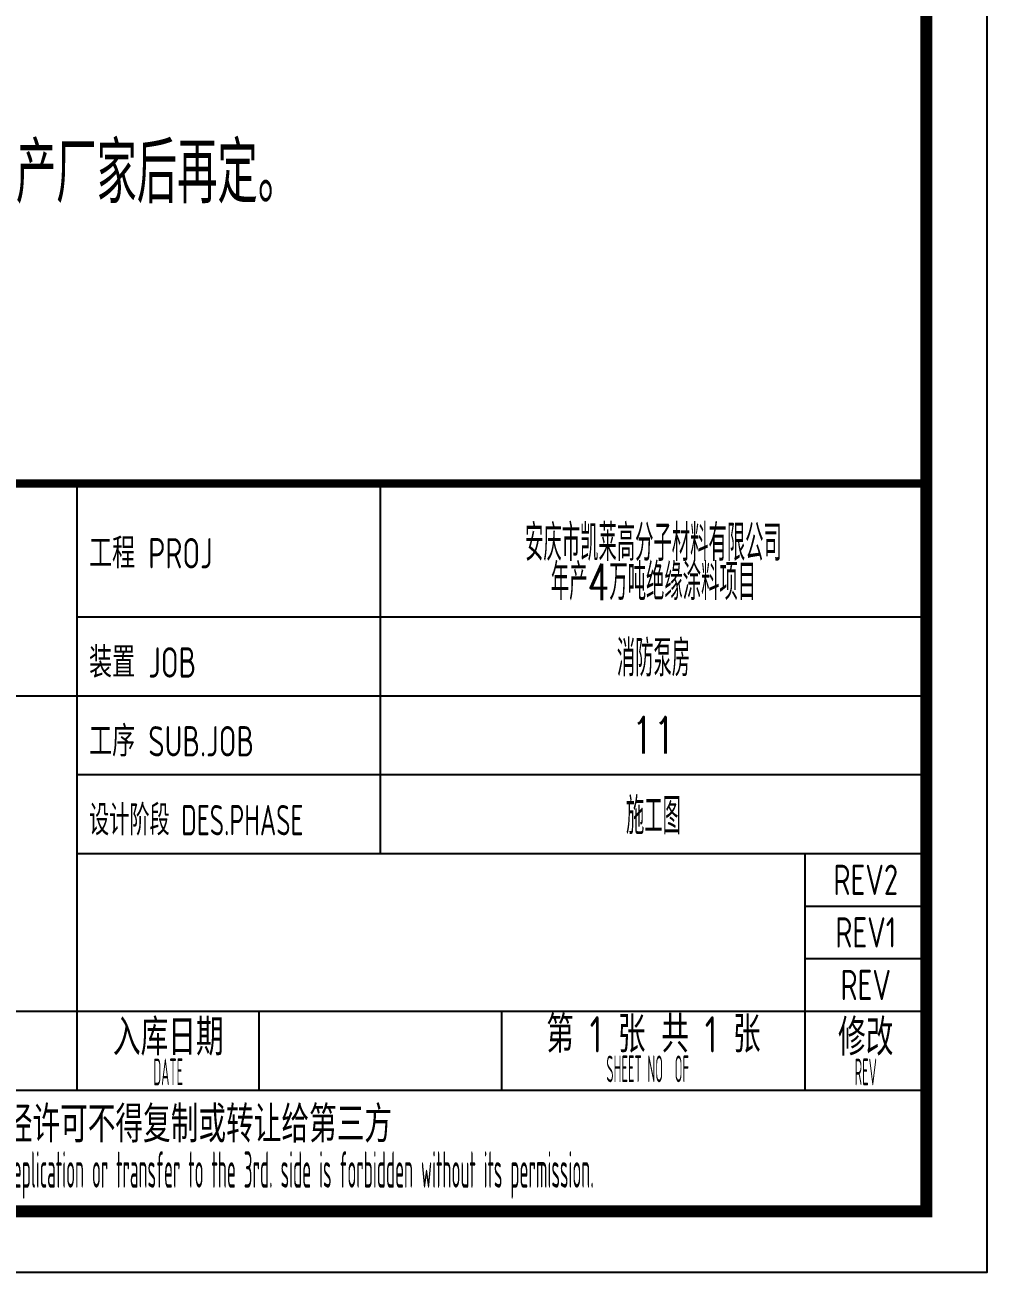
# Model space of a CAD drawing. Extents: x 84552 to 1115094, y -331058 to 102248.
# Drawn here: x 121475 to 125441, y 55935 to 61074 of the extents above; entities that cross this region are included whole.
import ezdxf
from ezdxf.enums import TextEntityAlignment as Align

# ---------------------------------------------------------------- set-up
doc = ezdxf.new("R2010")
doc.units = 0
doc.header["$LTSCALE"] = 1000
doc.header["$MEASUREMENT"] = 0
doc.layers.add('AXIS', color=3, linetype='Continuous')
doc.layers.add('TWT_TITLE', color=7, linetype='Continuous')
doc.styles.add('sceie', font='sceie.shx', dxfattribs={"width": 0.7, "bigfont": 'sceic.shx'})
doc.styles.add('TSSD_REIN', font='simplex.shx', dxfattribs={"width": 0.7, "bigfont": 'gbcbig.shx'})

msp = doc.modelspace()

# ---------------------------------------------------------------- linework, layer by layer
for p, q in [((121690.8, 56684.7), (121690.8, 59184.7)), ((122940.8, 57659.7), (122940.8, 59184.7)), ((125190.8, 56184.7), (125190.8, 59184.7)), ((121690.8, 58634.7), (125190.8, 58634.7)), ((116190.8, 58309.7), (121690.8, 58309.7)), ((121690.8, 58309.7), (125190.8, 58309.7)), ((121690.8, 57984.7), (125190.8, 57984.7)), ((121690.8, 57659.7), (125190.8, 57659.7)), ((124690.8, 56684.7), (124690.8, 57659.7)), ((124690.8, 57443.1), (125190.8, 57443.1)), ((124690.8, 57226.4), (125190.8, 57226.4)), ((118940.8, 57009.7), (125190.8, 57009.7)), ((122440.8, 56684.7), (122440.8, 57009.7)), ((123440.8, 56684.7), (123440.8, 57009.7)), ((116190.8, 56684.7), (125190.8, 56684.7))]:
    msp.add_line(p, q)
at = {"const_width": 35}
msp.add_lwpolyline([(125190.8, 59184.7), (116190.8, 59184.7)], dxfattribs=at)
at = {"layer": 'TWT_TITLE'}
msp.add_lwpolyline([(104440.8, 55934.7), (125440.8, 55934.7), (125440.8, 70784.7), (104440.8, 70784.7)], close=True, dxfattribs=at)
at = {"layer": 'TWT_TITLE', "const_width": 50}
msp.add_lwpolyline([(105690.8, 56184.7), (125190.8, 56184.7), (125190.8, 70534.7), (105690.8, 70534.7)], close=True, dxfattribs=at)
at = {"layer": 'TWT_TITLE', "const_width": 40}
msp.add_lwpolyline([(125190.8, 56184.7), (125190.8, 70534.7)], dxfattribs=at)

# ---------------------------------------------------------------- texts
at = {"linetype": 'Continuous', "style": 'sceie', "width": 0.7}
msp.add_text('6、所有设备基础尺寸及其做法由甲方选定生产厂家后再定。', height=250, dxfattribs=at).set_placement((118170.7, 60339.9))
at = {"style": 'sceie'}
for s, width, p in [('工程 PROJ', 0.8, (121739.3, 58834.7)), ('装置 JOB', 0.8, (121739.3, 58384.7)), ('工序 SUB.JOB', 0.8, (121739.3, 58059.7)), ('设计阶段 DES.PHASE', 0.7, (121739.3, 57734.7))]:
    msp.add_text(s, height=125, dxfattribs=dict(at, width=width)).set_placement(p)
at = {"color": 0, "style": 'sceie', "width": 0.8}
msp.add_text('第 1 张 共 1 张', height=150, dxfattribs=at).set_placement((124065.8, 56922.2), align=Align.MIDDLE)
at = {"style": 'sceie'}
for s, height, width, p in [('入库日期', 150, 0.8, (122065.8, 56909.7)), ('修改', 150, 0.8, (124940.8, 56909.7)), ('DATE', 110, 0.4, (122065.8, 56759.7)), ('SHEET NO  OF  ', 110, 0.4, (124065.8, 56772.2)), ('REV', 110, 0.4, (124940.8, 56759.7)), ('本文件专有权属安徽华东化工医药工程有限责任公司所有,未经许可不得复制或转让给第三方', 150, 0.8, (120690.8, 56534.7)), ('The proprietary right of this document belongs to Anhui Huadong Chemical And Medical Engineering  Co.,Ltd.  and any replication or transfer to the 3rd. side is forbidden without its permission. ', 150, 0.4, (120690.8, 56334.7))]:
    msp.add_text(s, height=height, dxfattribs=dict(at, width=width)).set_placement(p, align=Align.MIDDLE)
at = {"style": 'sceie', "width": 0.8}
for tag, text, p in [('REV2', ' ', (124940.8, 57551.4)), ('REV1', ' ', (124940.8, 57334.7)), ('REV', '0', (124940.8, 57118.1))]:
    msp.add_attdef(tag, text=text, height=125, dxfattribs=at).set_placement(p, align=Align.MIDDLE)
at = {"layer": 'AXIS', "style": 'TSSD_REIN', "width": 0.7}
for s, p in [('安庆市凯莱高分子材料有限公司', (124065.8, 58948.5)), ('年产4万吨绝缘涂料项目', (124065.8, 58787)), ('消防泵房', (124065.8, 58472.2)), ('11', (124065.8, 58147.2)), ('施工图', (124065.8, 57822.2))]:
    msp.add_text(s, height=150, dxfattribs=at).set_placement(p, align=Align.MIDDLE)

doc.saveas('drawing.dxf')
